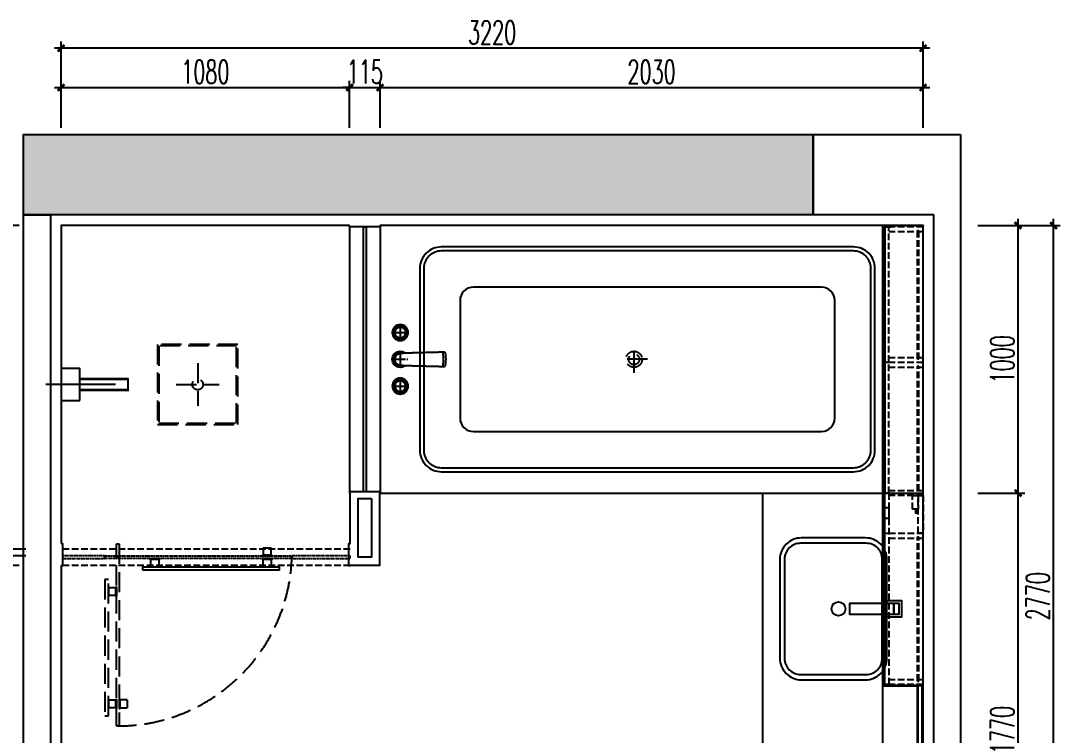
# Model space of a CAD drawing. Header units: inches. Extents: x 24920 to 61775, y 10942 to 38819.
# Drawn here: x 43937 to 47820, y 20581 to 23251 of the extents above; entities that cross this region are included whole.
import ezdxf

# ---------------------------------------------------------------- set-up
doc = ezdxf.new("R2010")
doc.units = ezdxf.units.IN
doc.header["$MEASUREMENT"] = 0
doc.header["$PDMODE"] = 1
for name, pattern in [('__DASH', [0.35, 0.25, -0.1]), ('CENTER2', [28.575, 19.05, -3.175, 3.175, -3.175]), ('DASH', [0.35, 0.25, -0.1]), ('DOT2', [0.125, 0, -0.125]), ('HIDDEN', [9.525, 6.35, -3.175]), ('JIS_02_4.0', [5.5, 4, -1.5])]:
    doc.linetypes.add(name, pattern=pattern)
doc.layers.add('1-SANITAER', color=8, linetype='Continuous', lineweight=9)
doc.layers.add('五金线', color=251, linetype='JIS_02_4.0', lineweight=13)
for name, color, linetype in [('A-新隔墙', 4, 'Continuous'), ('BS-SHORT CABINET', 40, 'Continuous'), ('COL-FILL', 250, 'Continuous'), ('Default', 7, 'Continuous'), ('DOOR', 60, 'Continuous'), ('DS-FINISH', 20, 'Continuous'), ('DS-GLASS', 12, 'Continuous'), ('FF-FIXT', 2, 'Continuous'), ('FF-PLAN-BATH-洁具', 144, 'DOT2'), ('L楼梯', 30, 'Continuous'), ('WALL', 2, 'Continuous')]:
    doc.layers.add(name, color=color, linetype=linetype)
doc.styles.add('DIM', font='simplex.shx', dxfattribs={"width": 0.6, "bigfont": 'extfont.shx'})
doc.dimstyles.new('1比25', dxfattribs={"dimscale": 25, "dimtxt": 3.5, "dimasz": 1, "dimexe": 1, "dimexo": 1, "dimgap": 0.6, "dimtad": 1, "dimdec": 0, "dimrnd": 5, "dimzin": 0, "dimdsep": 46, "dimtxsty": 'DIM', "dimblk": 'ARCHTICK', "dimcen": 0.09, "dimdle": 1, "dimclrd": 1, "dimclre": 1, "dimclrt": 1, "dimadec": 0, "dimazin": 0, "dimtfac": 1, "dimtdec": 0, "dimtix": 1, "dimtmove": 2, "dimatfit": 3, "dimldrblk": '引线箭头（自定义）', "dimfxl": 0, "dimtolj": 1, "dimtzin": 0, "dimarcsym": 0})

# ---------------------------------------------------------------- blocks, each defined once
blk = doc.blocks.new('A$C20035AAA')
at = {"layer": 'DOOR', "color": 8, "linetype": 'ByBlock', "ltscale": 0.05}
for p, q in [((0, 0), (-30, 0)), ((0, -70), (-30, -70))]:
    blk.add_line(p, q, dxfattribs=at)
at = {"layer": 'DOOR', "color": 8, "elevation": 0}
for points in [[(0, 0), (0, -27), (2.5, -27), (2.5, -30), (-32.5, -30), (-32.5, -27), (-30, -27), (-30, 0)], [(0, -70), (0, -43), (2.5, -43), (2.5, -40), (-32.5, -40), (-32.5, -43), (-30, -43), (-30, -70)]]:
    blk.add_lwpolyline(points, dxfattribs=at)
for points in [[(-32.5, -30), (-32.5, -27), (2.5, -27), (2.5, -30)], [(-32.5, -40), (-32.5, -43), (2.5, -43), (2.5, -40)]]:
    blk.add_lwpolyline(points, close=True, dxfattribs=at)
blk = doc.blocks.new('TRHTYHY')
at = {"layer": 'DOOR', "color": 8, "linetype": 'ByBlock', "ltscale": 0.05}
blk.add_line((485474.2, -241749.5), (485444.2, -241749.5), dxfattribs=at)
at = {"layer": 'DOOR', "color": 8}
blk.add_lwpolyline([(485504.2, -241736), (485504.2, -241749.5), (484994.2, -241749.5), (484994.2, -241736)], close=True, dxfattribs=at)
at = {"layer": 'DOOR', "color": 8, "elevation": 0}
blk.add_lwpolyline([(485474.2, -241749.5), (485474.2, -241776.5), (485476.7, -241776.5), (485476.7, -241779.5), (485441.7, -241779.5), (485441.7, -241776.5), (485444.2, -241776.5), (485444.2, -241749.5)], dxfattribs=at)
blk.add_lwpolyline([(485441.7, -241779.5), (485441.7, -241776.5), (485476.7, -241776.5), (485476.7, -241779.5)], close=True, dxfattribs=at)
at = {"layer": 'DS-GLASS', "color": 8, "linetype": 'DASH', "ltscale": 300}
for p, q in [((485591.7, -241834.5), (485591.7, -241154.5)), ((485601.7, -241154.5), (485601.7, -241834.5)), ((485561.7, -241252), (485561.7, -241222)), ((485631.7, -241252), (485631.7, -241222)), ((485631.7, -241672), (485631.7, -241642))]:
    blk.add_line(p, q, dxfattribs=at)
at = {"layer": 'DS-GLASS', "color": 8, "linetype": 'DASH', "ltscale": 3}
for p, q in [((485591.7, -241154.5), (485601.7, -241154.5)), ((485601.7, -241834.5), (485591.7, -241834.5))]:
    blk.add_line(p, q, dxfattribs=at)
at = {"layer": 'DS-GLASS', "linetype": 'DASH', "ltscale": 3}
for p, q in [((484946.7, -241779.5), (485646.7, -241779.5)), ((485646.7, -241789.5), (484946.7, -241789.5)), ((485646.7, -241789.5), (485646.7, -241779.5))]:
    blk.add_line(p, q, dxfattribs=at)
at = {"layer": 'DS-GLASS', "linetype": 'DASH'}
blk.add_line((484946.7, -241789.5), (484946.7, -241779.5), dxfattribs=at)
at = {"layer": 'DS-GLASS', "color": 8, "linetype": 'DASH', "ltscale": 300, "elevation": 0}
for points in [[(485631.7, -241702), (485645.2, -241702), (485645.2, -241192), (485631.7, -241192)], [(485601.7, -241639.5), (485604.7, -241639.5), (485604.7, -241674.5), (485601.7, -241674.5)]]:
    blk.add_lwpolyline(points, close=True, dxfattribs=at)
at = {"layer": 'DS-GLASS', "color": 8, "linetype": 'DASH', "ltscale": 300}
for points in [[(485561.7, -241252), (485588.7, -241252), (485588.7, -241254.5), (485591.7, -241254.5), (485591.7, -241219.5), (485588.7, -241219.5), (485588.7, -241222), (485561.7, -241222)], [(485631.7, -241252), (485604.7, -241252), (485604.7, -241254.5), (485601.7, -241254.5), (485601.7, -241219.5), (485604.7, -241219.5), (485604.7, -241222), (485631.7, -241222)]]:
    blk.add_lwpolyline(points, dxfattribs=at)
for points in [[(485591.7, -241219.5), (485588.7, -241219.5), (485588.7, -241254.5), (485591.7, -241254.5)], [(485601.7, -241219.5), (485604.7, -241219.5), (485604.7, -241254.5), (485601.7, -241254.5)]]:
    blk.add_lwpolyline(points, close=True, dxfattribs=at)
at = {"layer": 'DS-GLASS', "color": 8, "linetype": 'DASH', "ltscale": 300, "elevation": 0}
blk.add_lwpolyline([(485631.7, -241672), (485604.7, -241672), (485604.7, -241674.5), (485601.7, -241674.5), (485601.7, -241639.5), (485604.7, -241639.5), (485604.7, -241642), (485631.7, -241642)], dxfattribs=at)
at = {"layer": 'DS-GLASS', "color": 8, "linetype": 'DASH', "ltscale": 3, "elevation": 0}
blk.add_lwpolyline([(485591.7, -241784.5), (485601.7, -241784.5)], dxfattribs=at)
at = {"layer": 'DS-GLASS', "color": 8, "linetype": 'DASH', "ltscale": 300}
blk.add_arc((485596.7, -241804.6), 650.2, 89.5594, 178.6643, dxfattribs=at)
at = {"layer": 'DS-GLASS'}
blk.add_blockref('A$C20035AAA', (485054.2, -241749.5), dxfattribs=at)
blk = doc.blocks.new('SEANNOT_GROUP4')
at = {"layer": 'FF-FIXT', "color": 8, "linetype": 'HIDDEN', "ltscale": 30}
for p, q in [((159, 281.5), (155.7, 281.5)), ((204, 281.5), (164, 281.5)), ((184, 306.5), (184, 309.7)), ((184, 301.5), (184, 261.5)), ((209, 281.5), (212.2, 281.5)), ((184, 256.5), (184, 253.2))]:
    blk.add_line(p, q, dxfattribs=at)
blk = doc.blocks.new('SEANNOT_GROUP5')
at = {"layer": 'Default', "color": 7, "linetype": 'CENTER2'}
blk.add_line((84, 306.5), (84, 309.7), dxfattribs=at)
at = {"layer": 'FF-FIXT', "color": 8, "linetype": 'HIDDEN', "ltscale": 200}
for p, q in [((59, 281.5), (55.7, 281.5)), ((109, 281.5), (112.2, 281.5)), ((84, 256.5), (84, 253.2))]:
    blk.add_line(p, q, dxfattribs=at)
at = {"layer": 'FF-FIXT', "color": 8, "linetype": 'HIDDEN', "ltscale": 30}
for p, q in [((104, 281.5), (64, 281.5)), ((84, 301.5), (84, 261.5))]:
    blk.add_line(p, q, dxfattribs=at)
blk = doc.blocks.new('SEANNOT_GROUP6')
at = {"layer": 'FF-FIXT', "color": 8, "linetype": 'HIDDEN', "ltscale": 30}
for p, q in [((259, 281.5), (255.7, 281.5)), ((304, 281.5), (264, 281.5)), ((284, 306.5), (284, 309.7)), ((284, 301.5), (284, 261.5)), ((309, 281.5), (312.2, 281.5)), ((284, 256.5), (284, 253.2))]:
    blk.add_line(p, q, dxfattribs=at)
blk = doc.blocks.new('faucet_Ondus_Grohe')
at = {"layer": 'FF-FIXT', "color": 8, "linetype": 'Continuous'}
blk.add_line((-3.3, 20.1), (-3.3, 20.1), dxfattribs=at)
for centre, radius in [((-100, 0), 24.7), ((-100, 0), 20.6), ((100, 0), 24.7), ((100, 0), 20.6)]:
    blk.add_circle(centre, radius, dxfattribs=at)
for centre, radius, start, end in [((-100, 0), 20.8, 136.2688, 180), ((-100, 0), 20.8, 180, 223.7312), ((-100, 0), 20.7, 0, 178.5783), ((-100, 0), 20.7, 184.7318, 0), ((-100, 0), 20.9, 90.0005, 136.2683), ((-100, 0), 20.9, 43.7316, 89.9996), ((0, 0), 24.7, 0, 204.9396), ((0, 0), 20.9, 20.8954, 159.6021), ((0, 0), 20.8, 77.8121, 102.1795), ((0, 0), 24.7, 334.8305, 0), ((100, 0), 20.7, 4.7318, 358.5783), ((100, 0), 20.8, 89.9994, 136.2694), ((100, 0), 20.9, 43.7313, 89.9999), ((100, 0), 20.8, 0, 43.7312), ((-100, 0), 20.9, 223.7313, 269.9999), ((-100, 0), 20.8, 269.9994, 316.2694), ((100, 0), 20.9, 223.7316, 269.9996), ((100, 0), 20.9, 270.0005, 316.2683), ((100, 0), 20.8, 316.2688, 0)]:
    blk.add_arc(centre, radius, start, end, dxfattribs=at)
for points, knots in [([(-100, 30), (-96.1, 30), (-92.1, 29.2), (-84.9, 26.2), (-81.6, 24), (-76, 18.4), (-73.8, 15.1), (-70.8, 7.9), (-70, 3.9), (-70, -3.9), (-70.8, -7.9), (-73.8, -15.1), (-76, -18.4), (-81.6, -24), (-84.9, -26.2), (-92.1, -29.2), (-96.1, -30), (-103.9, -30), (-107.9, -29.2), (-115.1, -26.2), (-118.4, -24), (-124, -18.4), (-126.2, -15.1), (-129.2, -7.9), (-130, -3.9), (-130, 3.9), (-129.2, 7.9), (-126.2, 15.1), (-124, 18.4), (-118.4, 24), (-115.1, 26.2), (-107.9, 29.2), (-103.9, 30), (-100, 30)], [0, 0, 0, 0, 0.0625, 0.0625, 0.125, 0.125, 0.1875, 0.1875, 0.25, 0.25, 0.3125, 0.3125, 0.375, 0.375, 0.4375, 0.4375, 0.5, 0.5, 0.5625, 0.5625, 0.625, 0.625, 0.6875, 0.6875, 0.75, 0.75, 0.8125, 0.8125, 0.875, 0.875, 0.9375, 0.9375, 1, 1, 1, 1]), ([(-75.4, 0), (-75.4, -3.2), (-76, -6.5), (-78.5, -12.4), (-80.3, -15.1), (-84.9, -19.7), (-87.6, -21.5), (-93.5, -24), (-96.8, -24.7), (-103.2, -24.7), (-106.5, -24), (-112.4, -21.5), (-115.1, -19.7), (-119.7, -15.1), (-121.5, -12.4), (-124, -6.5), (-124.7, -3.2), (-124.7, 3.2), (-124, 6.5), (-121.5, 12.4), (-119.7, 15.1), (-115.1, 19.7), (-112.4, 21.5), (-106.5, 24), (-103.2, 24.6), (-96.8, 24.6), (-93.5, 24), (-87.6, 21.5), (-84.9, 19.7), (-80.3, 15.1), (-78.5, 12.4), (-76, 6.5), (-75.4, 3.2), (-75.4, 0)], [0, 0, 0, 0, 0.0625, 0.0625, 0.125, 0.125, 0.1875, 0.1875, 0.25, 0.25, 0.3125, 0.3125, 0.375, 0.375, 0.4375, 0.4375, 0.5, 0.5, 0.5625, 0.5625, 0.625, 0.625, 0.6875, 0.6875, 0.75, 0.75, 0.8125, 0.8125, 0.875, 0.875, 0.9375, 0.9375, 1, 1, 1, 1]), ([(-79.2, 0), (-79.2, 1.3), (-79.3, 2.7), (-79.8, 5.3), (-80.2, 6.5), (-81.1, 9), (-81.8, 10.2), (-83.2, 12.4), (-84, 13.5), (-84.9, 14.4)], [0, 0, 0, 0, 0.25, 0.25, 0.5, 0.5, 0.75, 0.75, 1, 1, 1, 1]), ([(-83, 11.7), (-82.9, 11.6), (-82.8, 11.4), (-82.7, 11.3), (-82.7, 11.2), (-82.7, 11.2), (-82.7, 11.2), (-82.7, 11.2), (-82.7, 11.2), (-82.7, 11.2), (-82.7, 11.2), (-82.7, 11.2), (-82.7, 11.2), (-82.7, 11.3), (-82.9, 11.5), (-83, 11.7), (-83.1, 11.9)], [0, 0, 0, 0, 0.356237, 0.40848, 0.436199, 0.438723, 0.439272, 0.439333, 0.439341, 0.439497, 0.440725, 0.444177, 0.457595, 0.480208, 0.674922, 1, 1, 1, 1]), ([(-22.9, -19.4), (-24.9, -17), (-26.5, -14.4), (-29.2, -7.9), (-30, -3.9), (-30, 3.9), (-29.2, 7.9), (-26.2, 15.1), (-24, 18.4), (-18.4, 24), (-15.1, 26.2), (-7.9, 29.2), (-3.9, 30), (3.9, 30), (7.9, 29.2), (15.1, 26.2), (18.4, 24), (24, 18.4), (26.2, 15.1), (29.2, 7.9), (30, 3.9), (30, 0)], [0.388067, 0.388067, 0.388067, 0.388067, 0.4375, 0.4375, 0.5, 0.5, 0.5625, 0.5625, 0.625, 0.625, 0.6875, 0.6875, 0.75, 0.75, 0.8125, 0.8125, 0.875, 0.875, 0.9375, 0.9375, 1, 1, 1, 1]), ([(-16.8, 12.2), (-17.1, 11.8), (-17.5, 11.2), (-18, 10.3), (-18.5, 9.5), (-18.9, 8.6), (-19.2, 8), (-19.5, 7.5), (-19.6, 7), (-19.8, 6.7), (-19.9, 6.3), (-20.1, 5.7), (-20.3, 5), (-20.6, 4.2), (-20.8, 3.4), (-21, 2.4), (-21.2, 1.3), (-21.4, 0.1), (-21.6, -1.2), (-21.7, -2.5), (-21.9, -3.7), (-22, -4.9), (-22.1, -5.9), (-22.1, -6.8), (-22.2, -7.7), (-22.3, -8.6), (-22.3, -9.7), (-22.4, -11), (-22.5, -12.5), (-22.6, -14.2), (-22.7, -16.5), (-22.8, -19.4), (-23, -22.8), (-23.1, -26.3), (-23.2, -30), (-23.3, -33.8), (-23.4, -37.7), (-23.5, -41.8), (-23.7, -46.1), (-23.8, -50.6), (-23.9, -55.5), (-24, -60.6), (-24.2, -66), (-24.3, -71.6), (-24.5, -77.6), (-24.6, -83.8), (-24.8, -89.7), (-24.9, -95.1), (-25, -99.8), (-25.2, -104.5), (-25.3, -109), (-25.4, -113.3), (-25.5, -117.5), (-25.6, -121.6), (-25.7, -125.4), (-25.8, -129.1), (-25.9, -132.9), (-26, -137.1), (-26.1, -141.8), (-26.2, -146.6), (-26.3, -151.4), (-26.4, -156.2), (-26.5, -160.5), (-26.6, -163), (-26.6, -164)], [0, 0, 0, 0, 0.010608, 0.022668, 0.033815, 0.043661, 0.052406, 0.058139, 0.062948, 0.067906, 0.073128, 0.078629, 0.091975, 0.106865, 0.122723, 0.139201, 0.159422, 0.180053, 0.200226, 0.219252, 0.236893, 0.25295, 0.26516, 0.275872, 0.285304, 0.295681, 0.307529, 0.320604, 0.335106, 0.35103, 0.36837, 0.393869, 0.418357, 0.441823, 0.464274, 0.485728, 0.50741, 0.52802, 0.548648, 0.57002, 0.59218, 0.615182, 0.637696, 0.661073, 0.685381, 0.710514, 0.734981, 0.753715, 0.771782, 0.789163, 0.805831, 0.821757, 0.83691, 0.851257, 0.865873, 0.877775, 0.89112, 0.905977, 0.922427, 0.940566, 0.956077, 0.972764, 0.990698, 1, 1, 1, 1]), ([(-22.4, -10.3), (-22.5, -10), (-22.7, -9.7), (-24, -6.5), (-24.7, -3.2), (-24.7, 3.2), (-24, 6.5), (-21.5, 12.4), (-19.7, 15.1), (-15.1, 19.7), (-12.4, 21.5), (-6.5, 24), (-3.2, 24.6), (3.2, 24.6), (6.5, 24), (12.4, 21.5), (15.1, 19.7), (19.7, 15.1), (21.5, 12.4), (24, 6.5), (24.6, 3.2), (24.6, 0)], [0.4316988, 0.4316988, 0.4316988, 0.4316988, 0.4375, 0.4375, 0.5, 0.5, 0.5625, 0.5625, 0.625, 0.625, 0.6875, 0.6875, 0.75, 0.75, 0.8125, 0.8125, 0.875, 0.875, 0.9375, 0.9375, 1, 1, 1, 1]), ([(-4.4, 20.3), (-5.6, 20), (-6.8, 19.7), (-9.2, 18.7), (-10.3, 18.1), (-13.5, 16), (-15.4, 14.2), (-16.9, 12.1), (-16.9, 12.1), (-16.9, 12)], [0, 0, 0, 0, 0.03125, 0.03125, 0.0625, 0.0625, 0.125, 0.125, 0.1264934, 0.1264934, 0.1264934, 0.1264934]), ([(-3.2, 20.2), (-3.2, 20.1), (-3, 20.1), (-2, 20.1), (-1.2, 20.2), (0.5, 20.2), (1.4, 20.2), (2.7, 20.1), (3.2, 20.1), (3.3, 20.2), (3, 20.3), (2, 20.5), (1.2, 20.6), (-0.5, 20.6), (-1.4, 20.5), (-2.7, 20.4), (-3.1, 20.3), (-3.2, 20.2)], [0.0158451, 0.0158451, 0.0158451, 0.0158451, 0.125, 0.125, 0.25, 0.25, 0.375, 0.375, 0.5, 0.5, 0.625, 0.625, 0.75, 0.75, 0.875, 0.875, 1, 1, 1, 1]), ([(16.8, 12.2), (16.8, 12.2), (16.8, 12.2), (16.1, 13.2), (15.3, 14.2), (13.4, 15.9), (12.4, 16.7), (9.2, 18.8), (6.9, 19.8), (4.4, 20.3)], [0.8749445, 0.8749445, 0.8749445, 0.8749445, 0.875, 0.875, 0.90625, 0.90625, 0.9375, 0.9375, 1, 1, 1, 1]), ([(26.6, -164), (26.6, -163.2), (26.5, -160.9), (26.4, -156.9), (26.3, -152.4), (26.3, -148.3), (26.2, -144.6), (26.1, -140.9), (26, -137.1), (25.9, -133.1), (25.8, -129), (25.7, -123), (25.4, -115.1), (25.2, -105.2), (24.9, -95.7), (24.7, -86.9), (24.5, -78.5), (24.3, -70.4), (24.1, -62.9), (23.9, -56.1), (23.8, -50.2), (23.6, -44.5), (23.5, -39.1), (23.3, -34.2), (23.2, -29.7), (23.1, -25.6), (22.9, -21.9), (22.8, -18.6), (22.7, -15.9), (22.6, -13.9), (22.5, -12.6), (22.5, -11.7), (22.4, -10.9), (22.4, -10.2), (22.3, -9.4), (22.3, -8.5), (22.2, -7.5), (22.1, -6.3), (22, -5.2), (21.9, -4), (21.8, -3), (21.7, -2), (21.6, -1.2), (21.5, -0.5), (21.4, 0.2), (21.3, 0.8), (21.2, 1.4), (21.1, 1.9), (21, 2.5), (20.8, 3.2), (20.6, 4), (20.4, 4.9), (20.1, 5.8), (19.7, 6.8), (19.4, 7.8), (19, 8.5), (18.8, 8.9), (18.5, 9.4), (18.2, 10), (17.8, 10.7), (17.3, 11.4), (17, 11.9), (16.8, 12.2)], [0, 0, 0, 0, 0.00792, 0.02488, 0.040412, 0.054595, 0.067494, 0.07917, 0.093487, 0.107578, 0.121892, 0.13642, 0.171822, 0.208296, 0.24553, 0.277736, 0.310414, 0.343609, 0.377378, 0.404607, 0.4317, 0.458714, 0.485711, 0.51275, 0.538073, 0.563518, 0.588964, 0.613013, 0.635299, 0.655803, 0.664256, 0.67236, 0.680112, 0.687513, 0.695218, 0.704101, 0.716068, 0.729621, 0.744645, 0.759303, 0.774794, 0.788724, 0.801123, 0.812172, 0.822668, 0.832547, 0.841997, 0.851018, 0.860467, 0.872891, 0.886808, 0.901825, 0.917352, 0.934391, 0.950602, 0.954626, 0.960363, 0.967509, 0.975601, 0.98417, 0.992863, 1, 1, 1, 1]), ([(30, 0), (30, -3.9), (29.2, -7.9), (26.5, -14.4), (24.9, -17), (22.9, -19.4)], [0, 0, 0, 0, 0.0625, 0.0625, 0.1119382, 0.1119382, 0.1119382, 0.1119382]), ([(130, 0), (130, -3.9), (129.2, -7.9), (126.2, -15.1), (124, -18.4), (118.4, -24), (115.1, -26.2), (107.9, -29.2), (103.9, -30), (96.1, -30), (92.1, -29.2), (84.9, -26.2), (81.6, -24), (76, -18.4), (73.8, -15.1), (70.8, -7.9), (70, -3.9), (70, 3.9), (70.8, 7.9), (73.8, 15.1), (76, 18.4), (81.6, 24), (84.9, 26.2), (92.1, 29.2), (96.1, 30), (103.9, 30), (107.9, 29.2), (115.1, 26.2), (118.4, 24), (124, 18.4), (126.2, 15.1), (129.2, 7.9), (130, 3.9), (130, 0)], [0, 0, 0, 0, 0.0625, 0.0625, 0.125, 0.125, 0.1875, 0.1875, 0.25, 0.25, 0.3125, 0.3125, 0.375, 0.375, 0.4375, 0.4375, 0.5, 0.5, 0.5625, 0.5625, 0.625, 0.625, 0.6875, 0.6875, 0.75, 0.75, 0.8125, 0.8125, 0.875, 0.875, 0.9375, 0.9375, 1, 1, 1, 1]), ([(75.3, 0), (75.3, 3.2), (76, 6.5), (78.5, 12.4), (80.3, 15.1), (84.9, 19.7), (87.6, 21.5), (93.5, 24), (96.8, 24.6), (103.2, 24.6), (106.5, 24), (112.4, 21.5), (115.1, 19.7), (119.7, 15.1), (121.5, 12.4), (124, 6.5), (124.7, 3.2), (124.7, -3.2), (124, -6.5), (121.5, -12.4), (119.7, -15.1), (115.1, -19.7), (112.4, -21.5), (106.5, -24), (103.2, -24.7), (96.8, -24.7), (93.5, -24), (87.6, -21.5), (84.9, -19.7), (80.3, -15.1), (78.5, -12.4), (76, -6.5), (75.3, -3.2), (75.3, 0)], [0, 0, 0, 0, 0.0625, 0.0625, 0.125, 0.125, 0.1875, 0.1875, 0.25, 0.25, 0.3125, 0.3125, 0.375, 0.375, 0.4375, 0.4375, 0.5, 0.5, 0.5625, 0.5625, 0.625, 0.625, 0.6875, 0.6875, 0.75, 0.75, 0.8125, 0.8125, 0.875, 0.875, 0.9375, 0.9375, 1, 1, 1, 1]), ([(84.9, 14.4), (84, 13.5), (83.2, 12.4), (81.8, 10.2), (81.1, 9), (80.2, 6.5), (79.8, 5.3), (79.3, 2.7), (79.1, 1.3), (79.1, 0)], [0, 0, 0, 0, 0.25, 0.25, 0.5, 0.5, 0.75, 0.75, 1, 1, 1, 1]), ([(79.1, 0), (79.1, -1.3), (79.3, -2.7), (79.8, -5.3), (80.2, -6.5), (81.1, -9), (81.8, -10.2), (83.2, -12.4), (84, -13.5), (84.9, -14.4)], [0, 0, 0, 0, 0.25, 0.25, 0.5, 0.5, 0.75, 0.75, 1, 1, 1, 1]), ([(-84.9, -14.4), (-84, -13.5), (-83.2, -12.4), (-81.8, -10.2), (-81.1, -9), (-80.2, -6.5), (-79.8, -5.3), (-79.3, -2.7), (-79.2, -1.3), (-79.2, 0)], [0, 0, 0, 0, 0.25, 0.25, 0.5, 0.5, 0.75, 0.75, 1, 1, 1, 1]), ([(24.6, 0), (24.6, -3.2), (24, -6.5), (22.7, -9.7), (22.5, -10), (22.4, -10.3)], [0, 0, 0, 0, 0.0625, 0.0625, 0.06828999, 0.06828999, 0.06828999, 0.06828999]), ([(83, -11.7), (82.9, -11.6), (82.8, -11.4), (82.7, -11.3), (82.7, -11.2), (82.7, -11.2), (82.7, -11.2), (82.7, -11.2), (82.7, -11.2), (82.7, -11.2), (82.7, -11.2), (82.7, -11.2), (82.7, -11.2), (82.7, -11.3), (82.9, -11.5), (83, -11.7), (83.1, -11.9)], [0, 0, 0, 0, 0.356237, 0.40848, 0.436199, 0.438723, 0.439272, 0.439333, 0.439341, 0.439497, 0.440725, 0.444177, 0.457595, 0.480208, 0.674922, 1, 1, 1, 1]), ([(-26.6, -164), (-26.6, -164.3), (-26.6, -164.7), (-26.4, -165.4), (-26.2, -166), (-25.9, -166.4), (-25.6, -166.8), (-25.3, -167.2), (-24.8, -167.6), (-23.9, -168.2), (-22.9, -168.8), (-21.9, -169.2), (-20.5, -169.6), (-18.4, -169.9), (-15.9, -170.2), (-13.4, -170.4), (-11.1, -170.6), (-6.6, -170.9), (-1.7, -171.1), (3.8, -171), (7.4, -170.9), (11.2, -170.6), (14.3, -170.4), (17, -170.1), (18.7, -169.9), (20.1, -169.7), (21.1, -169.5), (22.1, -169.2), (23.1, -168.7), (24.1, -168.1), (24.9, -167.6), (25.3, -167.1), (25.6, -166.8), (25.9, -166.4), (26.2, -165.9), (26.4, -165.4), (26.6, -164.7), (26.6, -164.3), (26.6, -164)], [0, 0, 0, 0, 0.017022, 0.03202, 0.045129, 0.056095, 0.067132, 0.075252, 0.083056, 0.105318, 0.129495, 0.144136, 0.160285, 0.202582, 0.243979, 0.283428, 0.32098, 0.357471, 0.501035, 0.560363, 0.619706, 0.679075, 0.740777, 0.773535, 0.807771, 0.825343, 0.842344, 0.858538, 0.873121, 0.897266, 0.919116, 0.926534, 0.934076, 0.944524, 0.955193, 0.96806, 0.982935, 1, 1, 1, 1]), ([(-26.5, -163.3), (-26.5, -163.2), (-26.3, -162.7), (-25.9, -162), (-25, -161.4), (-24, -161), (-22.4, -160.6), (-20.8, -160.6), (-19.4, -160.6), (-18.2, -160.7), (-14.8, -161), (-6.8, -161.5), (0.6, -161.6), (5.6, -161.4)], [0.7167974, 0.7167974, 0.7167974, 0.7167974, 0.7212747, 0.7386507, 0.7472301, 0.7559998, 0.7726521, 0.7897977, 0.7967939, 0.8053209, 0.8203492, 0.8802433, 1, 1, 1, 1]), ([(5.6, -161.4), (8, -161.4), (11.7, -161.2), (16, -160.9), (18.1, -160.7), (19.3, -160.6), (20.7, -160.6), (22.4, -160.6), (23.9, -161), (24.9, -161.4), (25.6, -161.8), (26, -162.2), (26.2, -162.5), (26.3, -162.7)], [0, 0, 0, 0, 0.0594918, 0.0892531, 0.1041753, 0.1121174, 0.1195654, 0.1366843, 0.1530805, 0.1617492, 0.1702496, 0.1785187, 0.1844317, 0.1844317, 0.1844317, 0.1844317])]:
    blk.add_open_spline(points, degree=3, knots=knots, dxfattribs=at)
for name in ['SEANNOT_GROUP5', 'SEANNOT_GROUP4', 'SEANNOT_GROUP6']:
    blk.add_blockref(name, (-184, -281.5), dxfattribs=at)
blk = doc.blocks.new('A$C096A077C')
at = {"layer": 'FF-FIXT', "color": 8}
blk.add_line((-203.4, 0), (56.6, 0), dxfattribs=at)
at = {"layer": 'FF-FIXT', "color": 31}
for points in [[(-70, -60), (-70, 60), (0, 60), (0, -60)], [(-70, -23), (-70, 23), (-250, 22.9), (-250, -23.1)]]:
    blk.add_lwpolyline(points, close=True, dxfattribs=at)
at = {"layer": 'FF-FIXT', "color": 8}
blk.add_lwpolyline([(-250, 19.9), (-250, -20.1), (-70, -20), (-70, 20)], close=True, dxfattribs=at)
blk = doc.blocks.new('A$C61837423')
at = {"layer": '五金线'}
for p, q in [((-0.5, 1, 0), (-0.5, 8, 0)), ((-0.5, 8, 0), (15.5, 8, 0)), ((-0.5, 1, 0), (-0.5, 8, 0)), ((-0.5, 8, 0), (15.5, 8, 0)), ((-0.5, 8, 0), (15.5, 8, 0)), ((0.5, 1, 0), (0.5, 8, 0)), ((0.5, 7, 0), (14.5, 7, 0)), ((5.8, 2.4, 0), (5.1, 1.6, 0)), ((7.5, 2.7, 0), (7.5, 1.3, 0)), ((9.2, 2.4, 0), (9.9, 1.6, 0)), ((14.5, 8, 0), (14.5, 1, 0)), ((15.5, 8, 0), (15.5, 1, 0)), ((15.5, 8, 0), (15.5, 1, 0)), ((15.5, 8, 0), (15.5, 1, 0))]:
    blk.add_line(p, q, dxfattribs=at)
at = {"layer": '五金线', "elevation": 0}
for points in [[(16.5, 0), (-1.5, 0), (-1.5, 1), (16.5, 1)], [(14.5, 7), (0.5, 7), (0.5, 5.2), (14.5, 5.2)], [(11.1, 5.2), (3.9, 5.2), (3.9, 2.7), (11.1, 2.7)]]:
    blk.add_lwpolyline(points, close=True, dxfattribs=at)
blk = doc.blocks.new('A$C320D6F55')
at = {"layer": 'FF-PLAN-BATH-洁具', "color": 2, "linetype": 'ByBlock', "ltscale": 0.5}
blk.add_lwpolyline([(80, -265), (320, -265, 0.414214), (400, -185), (400, 185, 0.414214), (320, 265), (80, 265, 0.414214), (0, 185), (0, -185, 0.414214)], format="xyb", close=True, dxfattribs=at)
at = {"layer": 'FF-PLAN-BATH-洁具', "color": 8, "linetype": 'ByBlock', "ltscale": 0.5}
blk.add_lwpolyline([(77.5, -245), (322.5, -245, 0.414214), (382.5, -185), (382.5, 185, 0.414214), (322.5, 245), (77.5, 245, 0.414214), (17.5, 185), (17.5, -185, 0.414214)], format="xyb", close=True, dxfattribs=at)
for points in [[(425.1, -20), (425.1, 20), (260.1, 20), (260.1, -20)], [(425.1, 20), (425.1, -20), (445.1, -20), (445.1, 20)]]:
    blk.add_lwpolyline(points, close=True, dxfattribs=at)
blk.add_lwpolyline([(395.1, -20), (395.1, -30), (455.1, -30), (455.1, 30), (395.1, 30), (395.1, 20)], dxfattribs=at)
blk.add_circle((219.1, 0), 26, dxfattribs=at)
blk = doc.blocks.new('A$C26907F3B')
at = {"layer": 'BS-SHORT CABINET'}
h = blk.add_hatch(dxfattribs=at)
h.set_pattern_fill('AR-SAND', color=8, scale=0.03)
h.set_pattern_definition([(37.5, (-60670.8478, -15886.3199), (-0.04800094, 1.468239712), [0, -1.15824, 0, -1.2954, 0, -1.23825]), (7.5, (-60670.8478, -15886.32), (1.34856985, 2.1504753), [0, -0.62484, 0, -1.04394, 0, -0.40005]), (327.5, (-60671.785, -15886.32), (2.37297711, 0.004311554), [0, -0.381, 0, -1.3716, 0, -1.7907]), (317.5, (-60671.785, -15886.32), (2.29066936, 0.66878797), [0, -0.1905, 0, -0.89916, 0, -1.0287])])
h.paths.add_polyline_path([(90, 1555.2), (60, 1555.2), (60, 1550.2), (90, 1550.2)])
h = blk.add_hatch(dxfattribs=at)
h.set_pattern_fill('AR-SAND', color=8, scale=0.03)
h.set_pattern_definition([(37.5, (-59861.2367, -15886.3199), (-0.048000939, 1.468239712), [0, -1.15824, 0, -1.2954, 0, -1.23825]), (7.5, (-59861.2367, -15886.32), (1.34856985, 2.1504753), [0, -0.62484, 0, -1.04394, 0, -0.40005]), (327.5, (-59862.1739, -15886.32), (2.37297711, 0.004311554), [0, -0.381, 0, -1.3716, 0, -1.7907]), (317.5, (-59862.174, -15886.32), (2.29066936, 0.66878797), [0, -0.1905, 0, -0.89916, 0, -1.0287])])
h.paths.add_polyline_path([(1649.6, 1555.2), (1679.6, 1555.2), (1679.6, 1550.2), (1649.6, 1550.2)])
at = {"layer": 'BS-SHORT CABINET', "color": 8, "linetype": '__DASH', "ltscale": 100}
for p, q in [((-999.6, 1698.2), (-999.6, 1548.2)), ((-994.6, 1698.2), (-994.6, 1570.2)), ((-500.5, 1682.2, 0), (-981.6, 1682.2, 0)), ((-981.6, 1677.2, 0), (-981.6, 1682.2, 0)), ((-500.5, 1677.2, 0), (-981.6, 1677.2, 0)), ((-976.6, 1698.2), (-976.6, 1570.2)), ((-505.5, 1698.2, 0), (-505.5, 1570.2, 0)), ((-500.5, 1682.2, 0), (-500.5, 1677.2, 0)), ((-487.5, 1698.2, 0), (-487.5, 1570.2, 0)), ((-9, 1682.2, 0), (-474.5, 1682.2, 0)), ((-474.5, 1682.2, 0), (-474.5, 1677.2, 0)), ((-9, 1677.2, 0), (-474.5, 1677.2, 0)), ((-469.5, 1698.2, 0), (-469.5, 1570.2, 0)), ((-9, 1698.2, 0), (-9, 1570.2, 0)), ((-9, 1682.2, 0), (-9, 1677.2, 0)), ((9, 1698.2, 0), (9, 1570.2, 0)), ((150, 1570.2, 0), (150, 1698.2, 0)), ((702, 1682.2, 0), (163, 1682.2, 0)), ((163, 1677.2, 0), (163, 1682.2, 0)), ((702, 1677.2, 0), (163, 1677.2, 0)), ((168, 1570.2, 0), (168, 1698.2, 0)), ((697, 1698.2, 0), (697, 1570.2, 0)), ((702, 1677.2, 0), (702, 1682.2, 0)), ((715, 1698.2, 0), (715, 1588.2, 0)), ((719, 1678.2, 0), (719, 1693.2, 0)), ((719, 1676.2, 0), (719, 1676.2, 0)), ((719, 1672.2, 0), (719, 1672.2, 0)), ((1025, 1698.2, 0), (1025, 1588.2, 0)), ((1576.6, 1682.2, 0), (1034, 1682.2, 0)), ((1034, 1682.2, 0), (1034, 1677.2, 0)), ((1576.6, 1677.2, 0), (1034, 1677.2, 0)), ((1039, 1698.2, 0), (1039, 1570.2, 0)), ((1571.6, 1570.2, 0), (1571.6, 1698.2, 0)), ((1576.6, 1677.2, 0), (1576.6, 1682.2, 0)), ((1589.6, 1570.2, 0), (1589.6, 1698.2, 0)), ((1727, 1698.2, 0), (1727, 1570.2, 0)), ((1745, 1698.2, 0), (1745, 1570.2, 0)), ((1750, 1698.2, 0), (1750, 1548.2, 0)), ((-994.6, 1555.2), (-994.6, 1588.2)), ((0, 1570.2, 0), (-994.6, 1570.2)), ((-994.6, 1552.2, 0), (-994.6, 1555.2, 0)), ((-487.5, 1570.2, 0), (-487.5, 1548.2, 0)), ((0, 1570.2, 0), (60, 1570.2, 0)), ((0, 1570.2, 0), (0, 1548.2, 0)), ((95, 1570.2, 0), (715, 1570.2, 0)), ((150, 1548.2, 0), (150, 1570.2, 0)), ((1024, 1588.2, 0), (1025, 1588.2, 0)), ((1025, 1570.2, 0), (1644.6, 1570.2, 0)), ((1039, 1570.2, 0), (1025, 1570.2, 0)), ((1589.6, 1548.2, 0), (1589.6, 1570.2, 0)), ((1690, 1570.2, 0), (1745, 1570.2, 0)), ((1745, 1555.2, 0), (1745, 1588.2, 0)), ((-999.6, 1548.2), (-994.6, 1548.2)), ((-998.3, 1548.2), (-997.6, 1548.2)), ((-992.6, 1550.2, 0), (-994.6, 1552.2, 0)), ((1750, 1548.2, 0), (1745, 1548.2, 0)), ((1748.8, 1548.2, 0), (1748, 1548.2, 0))]:
    blk.add_line(p, q, dxfattribs=at)
at = {"layer": 'BS-SHORT CABINET', "color": 8}
for p, q in [((1750, 1698.2, 0), (-999.6, 1698.2)), ((719, 1693.2, 0), (1021, 1693.2, 0)), ((719, 1678.2, 0), (719, 1570.2, 0)), ((719, 1678.2, 0), (1021, 1678.2, 0)), ((1020, 1677.2, 0), (720, 1677.2, 0)), ((1021, 1693.2, 0), (1021, 1570.2, 0)), ((-994.6, 1555.2, 0), (0, 1555.2, 0)), ((55, 1570.2, 0), (55, 1555.2, 0)), ((55, 1570.2, 0), (95, 1570.2, 0)), ((60, 1555.2, 0), (60, 1550.2, 0)), ((90, 1555.2, 0), (60, 1555.2, 0)), ((90, 1555.2, 0), (90, 1550.2, 0)), ((95, 1570.2, 0), (95, 1555.2, 0)), ((715, 1550.2, 0), (715, 1588.2, 0)), ((715, 1555.2, 0), (715, 1588.2, 0)), ((715, 1555.2, 0), (715, 1588.2, 0)), ((716, 1588.2, 0), (715, 1588.2, 0)), ((1644.6, 1570.2, 0), (1644.6, 1555.2, 0)), ((1690, 1570.2, 0), (1644.6, 1570.2, 0)), ((1649.6, 1555.2, 0), (1649.6, 1550.2, 0)), ((1649.6, 1555.2, 0), (1679.6, 1555.2, 0)), ((1679.6, 1555.2, 0), (1679.6, 1550.2, 0)), ((1690, 1570.2, 0), (1690, 1555.2, 0)), ((1746.6, 1548.2, 0), (-994.6, 1548.2)), ((0, 1550.2, 0), (-992.6, 1550.2, 0)), ((0, 1550.2, 0), (60, 1550.2, 0)), ((60, 1550.2, 0), (90, 1550.2, 0)), ((713, 1550.2, 0), (715, 1552.2, 0)), ((1020, 1548.2, 0), (715, 1548.2, 0)), ((715, 1548.2, 0), (715, 1548.2, 0)), ((1020, 1548.2, 0), (1025, 1548.2, 0)), ((1679.6, 1550.2, 0), (1649.6, 1550.2, 0))]:
    blk.add_line(p, q, dxfattribs=at)
at = {"layer": 'BS-SHORT CABINET', "color": 2}
for p, q in [((0, 1098.2), (0, 1548.2, 0)), ((0, 1098.2, 0), (1770, 1098.2))]:
    blk.add_line(p, q, dxfattribs=at)
at = {"layer": 'BS-SHORT CABINET', "color": 8}
blk.add_lwpolyline([(-995.6, 1588.2), (-994.6, 1588.2), (-994.6, 1548.2), (-999.6, 1548.2), (-999.6, 1698.2), (-998.6, 1698.2), (-998.6, 1698.2), (-999.6, 1698.2), (-999.6, 1698.2), (-998.6, 1698.2), (-998.6, 1549.2), (-995.6, 1549.2), (-995.6, 1588.2)], dxfattribs=at)
at = {"layer": 'BS-SHORT CABINET', "color": 8, "linetype": '__DASH', "ltscale": 100, "elevation": 0}
for points in [[(9, 1698.2), (150, 1698.2), (150, 1680.2), (9, 1680.2)], [(60, 1680.2), (60, 1658.2), (9, 1658.2), (9, 1680.2)], [(1727, 1698.2), (1589.6, 1698.2), (1589.6, 1680.2), (1727, 1680.2)]]:
    blk.add_lwpolyline(points, close=True, dxfattribs=at)
at = {"layer": 'BS-SHORT CABINET', "color": 8, "elevation": 0}
for points in [[(715, 1588.2), (715, 1548.2), (720, 1548.2), (720, 1677.2)], [(716, 1588.2), (716, 1549.2), (719, 1549.2), (719, 1678.2), (1020, 1678.2)], [(1024, 1588.2), (1024, 1549.2), (1021, 1549.2), (1021, 1678.2), (720, 1678.2)], [(1025, 1588.2), (1025, 1548.2), (1020, 1548.2), (1020, 1677.2)], [(1746, 1588.2), (1745, 1588.2), (1745, 1548.2), (1750, 1548.2), (1750, 1698.2), (1749, 1698.2), (1749, 1698.2), (1750, 1698.2), (1750, 1698.2), (1749, 1698.2), (1749, 1549.2), (1746, 1549.2), (1746, 1588.2)], [(65, 1555.2), (0, 1555.2), (0, 1552.2)], [(715, 1555.2), (95, 1555.2)], [(1649.6, 1555.2), (1025, 1555.2)], [(1679.6, 1550.2), (1743, 1550.2), (1745, 1552.2), (1745, 1555.2), (1679.6, 1555.2)], [(90, 1550.2), (713, 1550.2)], [(1025, 1550.2), (1649.6, 1550.2)]]:
    blk.add_lwpolyline(points, dxfattribs=at)
at = {"layer": 'BS-SHORT CABINET', "color": 8, "linetype": '__DASH', "ltscale": 100}
blk.add_blockref('A$C61837423', (60.3, 1669.2, 0), dxfattribs=at)
at = {"layer": 'BS-SHORT CABINET', "color": 8, "linetype": '__DASH', "ltscale": 100, "xscale": -1}
blk.add_blockref('A$C61837423', (1670.3, 1669.2, 0), dxfattribs=at)
at = {"layer": 'FF-FIXT', "ltscale": 3, "rotation": 90}
for p in [(432.4, 1163.1, 0), (1310.6, 1143.1, 0)]:
    blk.add_blockref('A$C320D6F55', p, dxfattribs=at)
blk = doc.blocks.new('_ArchTick')
at = {"color": 0, "linetype": 'ByBlock', "const_width": 0.4}
blk.add_lwpolyline([(-0.5, -0.5), (0.5, 0.5)], dxfattribs=at)
blk = doc.blocks.new('*D1169')
at = {"color": 1, "lineweight": -2, "transparency": 16777216}
for p, q in [((43994, 20931.1), (43819, 20931.1)), ((43844, 19406.1), (43844, 20956.1)), ((43994, 19431.1), (43819, 19431.1))]:
    blk.add_line(p, q, dxfattribs=at)
at = {"layer": 'Defpoints', "color": 0, "transparency": 16777216}
for p in [(43844, 20931.1), (44172.4, 20931.1), (44151.1, 19431.1)]:
    blk.add_point(p, dxfattribs=at)
at = {"color": 1, "lineweight": -2, "transparency": 16777216, "xscale": 25, "yscale": 25, "zscale": 25}
for p, rotation in [((43844, 20931.1), 90), ((43844, 19431.1), 270)]:
    blk.add_blockref('_ArchTick', p, dxfattribs=dict(at, rotation=rotation))
at = {"color": 1, "transparency": 16777216, "insert": (43785.2, 20181.1), "char_height": 87.5, "attachment_point": 5, "rotation": 90, "style": 'DIM'}
blk.add_mtext('\\A1;1500', dxfattribs=at)
blk = doc.blocks.new('引线箭头（自定义）')
at = {"linetype": 'ByBlock', "lineweight": -2}
h = blk.add_hatch(color=8, dxfattribs=at)
h.dxf.hatch_style = 1
h.paths.add_polyline_path([(-1.2, -0.96), (-0.31, 0), (-1.2, 0.96), (-0.91, 1.21), (0, 0), (-0.91, -1.21)])
at = {"color": 0, "linetype": 'ByBlock', "lineweight": -2}
blk.add_line((-0.31, 0), (-4.75, 0), dxfattribs=at)
blk.add_lwpolyline([(-1.2, -0.96), (-0.31, 0), (-1.2, 0.96), (-0.91, 1.21), (0, 0), (-0.91, -1.21)], close=True, dxfattribs=at)
blk = doc.blocks.new('*D1170')
at = {"color": 1, "lineweight": -2, "transparency": 16777216}
for p, q in [((43868.9, 20991.1), (43868.9, 21016.1)), ((44018.9, 20991.1), (43843.9, 20991.1)), ((43868.9, 20966.1), (43868.9, 20991.1)), ((44018.9, 20966.1), (43843.9, 20966.1)), ((43868.9, 20966.1), (43868.9, 20941.1))]:
    blk.add_line(p, q, dxfattribs=at)
at = {"layer": 'Defpoints', "color": 0, "transparency": 16777216}
for p in [(43868.9, 20991.1), (44197.3, 20991.1), (44234.8, 20966.1)]:
    blk.add_point(p, dxfattribs=at)
at = {"color": 1, "lineweight": -2, "transparency": 16777216, "xscale": 25, "yscale": 25, "zscale": 25}
for p, rotation in [((43868.9, 20991.1), 270), ((43868.9, 20966.1), 90)]:
    blk.add_blockref('_ArchTick', p, dxfattribs=dict(at, rotation=rotation))
at = {"color": 1, "transparency": 16777216, "insert": (43810.1, 20978.6), "char_height": 87.5, "attachment_point": 5, "rotation": 90, "style": 'DIM'}
blk.add_mtext('\\A1;25', dxfattribs=at)
blk = doc.blocks.new('*D1171')
at = {"color": 1, "lineweight": -2, "transparency": 16777216}
for p, q in [((43844, 20966.1), (43844, 22225.6)), ((43994, 22200.6), (43819, 22200.6)), ((43994, 20991.1), (43819, 20991.1))]:
    blk.add_line(p, q, dxfattribs=at)
at = {"layer": 'Defpoints', "color": 0, "transparency": 16777216}
for p in [(43844, 22200.6), (44151.1, 22200.6), (44197.3, 20991.1)]:
    blk.add_point(p, dxfattribs=at)
at = {"color": 1, "lineweight": -2, "transparency": 16777216, "xscale": 25, "yscale": 25, "zscale": 25}
for p, rotation in [((43844, 22200.6), 90), ((43844, 20991.1), 270)]:
    blk.add_blockref('_ArchTick', p, dxfattribs=dict(at, rotation=rotation))
at = {"color": 1, "transparency": 16777216, "insert": (43785.2, 21595.8), "char_height": 87.5, "attachment_point": 5, "rotation": 90, "style": 'DIM'}
blk.add_mtext('\\A1;1210', dxfattribs=at)
blk = doc.blocks.new('*D1172')
at = {"color": 1, "lineweight": -2, "transparency": 16777216}
for p, q in [((44126.1, 22716.2), (45254.1, 22716.2)), ((44151.1, 22566.2), (44151.1, 22741.2)), ((45229.1, 22566.2), (45229.1, 22741.2))]:
    blk.add_line(p, q, dxfattribs=at)
at = {"layer": 'Defpoints', "color": 0, "transparency": 16777216}
for p in [(45229.1, 22716.2), (44151.1, 22200.6), (45229.1, 22121.2)]:
    blk.add_point(p, dxfattribs=at)
at = {"color": 1, "lineweight": -2, "transparency": 16777216, "xscale": 25, "yscale": 25, "zscale": 25, "rotation": 180}
blk.add_blockref('_ArchTick', (44151.1, 22716.2), dxfattribs=at)
at = {"color": 1, "lineweight": -2, "transparency": 16777216, "xscale": 25, "yscale": 25, "zscale": 25}
blk.add_blockref('_ArchTick', (45229.1, 22716.2), dxfattribs=at)
at = {"color": 1, "transparency": 16777216, "insert": (44690.1, 22775), "char_height": 87.5, "attachment_point": 5, "style": 'DIM'}
blk.add_mtext('\\A1;1080', dxfattribs=at)
blk = doc.blocks.new('*D1173')
at = {"color": 1, "lineweight": -2, "transparency": 16777216}
for p, q in [((45229.1, 22716.2), (45204.1, 22716.2)), ((45229.1, 22566.2), (45229.1, 22741.2)), ((45229.1, 22716.2), (45342.9, 22716.2)), ((45342.9, 22566.2), (45342.9, 22741.2)), ((45342.9, 22716.2), (45367.9, 22716.2))]:
    blk.add_line(p, q, dxfattribs=at)
at = {"layer": 'Defpoints', "color": 0, "transparency": 16777216}
for p in [(45342.9, 22716.2), (45229.1, 22121.2), (45342.9, 22083.3)]:
    blk.add_point(p, dxfattribs=at)
at = {"color": 1, "lineweight": -2, "transparency": 16777216, "xscale": 25, "yscale": 25, "zscale": 25}
blk.add_blockref('_ArchTick', (45229.1, 22716.2), dxfattribs=at)
at = {"color": 1, "lineweight": -2, "transparency": 16777216, "xscale": 25, "yscale": 25, "zscale": 25, "rotation": 180}
blk.add_blockref('_ArchTick', (45342.9, 22716.2), dxfattribs=at)
at = {"color": 1, "transparency": 16777216, "insert": (45286, 22775), "char_height": 87.5, "attachment_point": 5, "style": 'DIM'}
blk.add_mtext('\\A1;115', dxfattribs=at)
blk = doc.blocks.new('*D1174')
at = {"color": 1, "lineweight": -2, "transparency": 16777216}
for p, q in [((45317.9, 22716.2), (47396.5, 22716.2)), ((45342.9, 22566.2), (45342.9, 22741.2)), ((47371.5, 22566.2), (47371.5, 22741.2))]:
    blk.add_line(p, q, dxfattribs=at)
at = {"layer": 'Defpoints', "color": 0, "transparency": 16777216}
for p in [(47371.5, 22716.2), (45342.9, 22083.3), (47371.5, 21210, 0)]:
    blk.add_point(p, dxfattribs=at)
at = {"color": 1, "lineweight": -2, "transparency": 16777216, "xscale": 25, "yscale": 25, "zscale": 25, "rotation": 180}
blk.add_blockref('_ArchTick', (45342.9, 22716.2), dxfattribs=at)
at = {"color": 1, "lineweight": -2, "transparency": 16777216, "xscale": 25, "yscale": 25, "zscale": 25}
blk.add_blockref('_ArchTick', (47371.5, 22716.2), dxfattribs=at)
at = {"color": 1, "transparency": 16777216, "insert": (46357.2, 22775), "char_height": 87.5, "attachment_point": 5, "style": 'DIM'}
blk.add_mtext('\\A1;2030', dxfattribs=at)
blk = doc.blocks.new('*D1481')
at = {"color": 1, "lineweight": -2, "transparency": 16777216}
for p, q in [((44151.1, 22713.1), (44151.1, 22888.1)), ((47371.5, 22713.1), (47371.5, 22888.1)), ((47396.5, 22863.1), (44126.1, 22863.1))]:
    blk.add_line(p, q, dxfattribs=at)
at = {"layer": 'Defpoints', "color": 0, "transparency": 16777216}
for p in [(44151.1, 22863.1), (44151.1, 22653.7), (47371.5, 22653.7)]:
    blk.add_point(p, dxfattribs=at)
at = {"color": 1, "lineweight": -2, "transparency": 16777216, "xscale": 25, "yscale": 25, "zscale": 25, "rotation": 180}
blk.add_blockref('_ArchTick', (44151.1, 22863.1), dxfattribs=at)
at = {"color": 1, "lineweight": -2, "transparency": 16777216, "xscale": 25, "yscale": 25, "zscale": 25}
blk.add_blockref('_ArchTick', (47371.5, 22863.1), dxfattribs=at)
at = {"color": 1, "transparency": 16777216, "insert": (45761.3, 22921.9), "char_height": 87.5, "attachment_point": 5, "style": 'DIM'}
blk.add_mtext('\\A1;3220', dxfattribs=at)
blk = doc.blocks.new('*D1175')
at = {"color": 1, "lineweight": -2, "transparency": 16777216}
for p, q in [((47726, 19406), (47726, 21226)), ((47576, 21201), (47751, 21201)), ((47576, 19431), (47751, 19431))]:
    blk.add_line(p, q, dxfattribs=at)
at = {"layer": 'Defpoints', "color": 0, "transparency": 16777216}
for p in [(46638.2, 21201), (47726, 21201), (46638.2, 19431)]:
    blk.add_point(p, dxfattribs=at)
at = {"color": 1, "lineweight": -2, "transparency": 16777216, "xscale": 25, "yscale": 25, "zscale": 25}
for p, rotation in [((47726, 21201), 90), ((47726, 19431), 270)]:
    blk.add_blockref('_ArchTick', p, dxfattribs=dict(at, rotation=rotation))
at = {"color": 1, "transparency": 16777216, "insert": (47667.3, 20316), "char_height": 87.5, "attachment_point": 5, "rotation": 90, "style": 'DIM'}
blk.add_mtext('\\A1;1770', dxfattribs=at)
blk = doc.blocks.new('*D1176')
at = {"color": 1, "lineweight": -2, "transparency": 16777216}
for p, q in [((47726, 21176), (47726, 22225.6)), ((47576, 22200.6), (47751, 22200.6)), ((47576, 21201), (47751, 21201))]:
    blk.add_line(p, q, dxfattribs=at)
at = {"layer": 'Defpoints', "color": 0, "transparency": 16777216}
for p in [(47174, 22200.6), (47726, 22200.6), (46638.2, 21201)]:
    blk.add_point(p, dxfattribs=at)
at = {"color": 1, "lineweight": -2, "transparency": 16777216, "xscale": 25, "yscale": 25, "zscale": 25}
for p, rotation in [((47726, 22200.6), 90), ((47726, 21201), 270)]:
    blk.add_blockref('_ArchTick', p, dxfattribs=dict(at, rotation=rotation))
at = {"color": 1, "transparency": 16777216, "insert": (47667.3, 21700.8), "char_height": 87.5, "attachment_point": 5, "rotation": 90, "style": 'DIM'}
blk.add_mtext('\\A1;1000', dxfattribs=at)
blk = doc.blocks.new('*D1482')
at = {"color": 1, "lineweight": -2, "transparency": 16777216}
for p, q in [((47858.6, 19406), (47858.6, 22225.6)), ((47708.6, 22200.6), (47883.6, 22200.6)), ((47708.6, 19431), (47883.6, 19431))]:
    blk.add_line(p, q, dxfattribs=at)
at = {"layer": 'Defpoints', "color": 0, "transparency": 16777216}
for p in [(47663.5, 22200.6), (47858.6, 22200.6), (47663.5, 19431)]:
    blk.add_point(p, dxfattribs=at)
at = {"color": 1, "lineweight": -2, "transparency": 16777216, "xscale": 25, "yscale": 25, "zscale": 25}
for p, rotation in [((47858.6, 22200.6), 90), ((47858.6, 19431), 270)]:
    blk.add_blockref('_ArchTick', p, dxfattribs=dict(at, rotation=rotation))
at = {"color": 1, "transparency": 16777216, "insert": (47799.9, 20815.8), "char_height": 87.5, "attachment_point": 5, "rotation": 90, "style": 'DIM'}
blk.add_mtext('\\A1;2770', dxfattribs=at)
blk = doc.blocks.new('sggs')
at = {"layer": 'COL-FILL'}
blk.add_hatch(color=8, dxfattribs=at).paths.add_polyline_path([(46960.8, 22240.6), (46960.8, 22540.6), (44011.2, 22540.6), (44011.2, 22240.6)])
at = {"layer": 'A-新隔墙'}
blk.add_lwpolyline([(45311.1, 21181), (45311.1, 20961.1), (45260.9, 20961.1), (45260.9, 21181)], close=True, dxfattribs=at)
at = {"layer": 'BS-SHORT CABINET', "color": 2}
blk.add_lwpolyline([(47371.5, 21201), (47371.5, 22200.6), (45342.9, 22200.6), (45342.9, 21201), (47371.5, 21201)], dxfattribs=at)
at = {"layer": 'DOOR', "color": 8, "linetype": 'DASH', "ltscale": 300}
for p, q in [((46291.5, 21650.8), (46291.5, 21750.8)), ((46341.5, 21700.8), (46241.5, 21700.8))]:
    blk.add_line(p, q, dxfattribs=at)
at = {"layer": 'DOOR', "color": 8, "ltscale": 300}
blk.add_lwpolyline([(45641.5, 21920.6), (45641.5, 21481, 0.414214), (45691.5, 21431), (46991.5, 21431, 0.414214), (47041.5, 21481), (47041.5, 21920.6, 0.414214), (46991.5, 21970.6), (45691.5, 21970.6, 0.414214)], format="xyb", close=True, dxfattribs=at)
at = {"layer": 'DOOR', "color": 8, "linetype": 'DASH', "ltscale": 300}
for radius in [30, 20]:
    blk.add_circle((46291.5, 21700.8), radius, dxfattribs=at)
at = {"layer": 'DS-FINISH', "color": 8}
blk.add_line((45342.9, 22200.6), (45342.9, 21201), dxfattribs=at)
at = {"layer": 'DS-FINISH', "color": 3}
for p, q in [((47371.5, 22200.6), (45342.9, 22200.6)), ((47371.5, 19431), (47371.5, 22200.6))]:
    blk.add_line(p, q, dxfattribs=at)
for points in [[(45229.1, 22200.6), (44151.1, 22200.6), (44151.1, 21013.1)], [(45342.9, 22195.6), (45229.1, 22195.6), (45229.1, 22200.6)], [(45342.9, 21206), (45229.1, 21206), (45229.1, 21201), (45230.9, 21201)], [(45340.9, 21201), (45340.9, 20931.1), (45230.9, 20931.1), (45230.9, 20929.1), (45225.9, 20929.1), (45225.9, 21013.1), (45230.9, 21013.1), (45230.9, 21201)], [(44151.1, 21013.1), (44156.1, 21013.1), (44156.1, 20929.1), (44151.1, 20929.1), (44151.1, 19431.1)]]:
    blk.add_lwpolyline(points, dxfattribs=at)
at = {"layer": 'DS-FINISH', "color": 8}
blk.add_lwpolyline([(45229.1, 22195.6), (45229.1, 21206)], dxfattribs=at)
at = {"layer": 'DS-FINISH'}
blk.add_lwpolyline([(45340.9, 21201), (45342.9, 21201)], dxfattribs=at)
at = {"layer": 'DS-GLASS', "color": 8, "linetype": 'DASH', "ltscale": 100}
for p, q in [((45230.9, 20991.1), (44156.1, 20991.1)), ((45230.9, 20931.1), (44156.1, 20931.1))]:
    blk.add_line(p, q, dxfattribs=at)
at = {"layer": 'DS-GLASS'}
blk.add_lwpolyline([(45290.8, 22195.6), (45290.8, 21206), (45280.8, 21206), (45280.8, 22195.6)], close=True, dxfattribs=at)
at = {"layer": 'DS-GLASS', "linetype": 'DASH', "ltscale": 3}
for points in [[(44313.4, 20966.1), (44156.1, 20966.1), (44156.1, 20956.1), (44313.4, 20956.1)], [(45230.9, 20966.1), (45013.4, 20966.1), (45013.4, 20956.1), (45230.9, 20956.1)]]:
    blk.add_lwpolyline(points, close=True, dxfattribs=at)
at = {"layer": 'FF-FIXT', "color": 2, "ltscale": 300}
blk.add_lwpolyline([(45491.5, 22040.6), (45491.5, 21361, 0.414214), (45571.5, 21281), (47111.5, 21281, 0.414214), (47191.5, 21361), (47191.5, 22040.6, 0.414214), (47111.5, 22120.6), (45571.5, 22120.6, 0.414214)], format="xyb", close=True, dxfattribs=at)
at = {"layer": 'FF-FIXT', "color": 8, "ltscale": 300}
blk.add_lwpolyline([(45506.5, 22040.6), (45506.5, 21361, 0.414214), (45571.5, 21296), (47111.5, 21296, 0.414214), (47176.5, 21361), (47176.5, 22040.6, 0.414214), (47111.5, 22105.6), (45571.5, 22105.6, 0.414214)], format="xyb", close=True, dxfattribs=at)
at = {"layer": 'FF-FIXT', "color": 8, "linetype": 'DASH', "ltscale": 300}
for points in [[(44511.5, 21756.8), (44511.5, 21456.8), (44811.5, 21456.8), (44811.5, 21756.8)], [(44516.5, 21751.8), (44516.5, 21461.8), (44806.5, 21461.8), (44806.5, 21751.8)]]:
    blk.add_lwpolyline(points, close=True, dxfattribs=at)
for points in [[(44661.5, 21686.8), (44661.5, 21526.8)], [(44581.5, 21606.8), (44741.5, 21606.8)]]:
    blk.add_lwpolyline(points, dxfattribs=at)
blk.add_circle((44661.5, 21606.8), 20, dxfattribs=at)
at = {"layer": 'WALL'}
blk.add_line((46960.8, 22240.6), (46960.8, 22540.6), dxfattribs=at)
at = {"layer": 'WALL', "color": 4}
for p, q in [((46960.8, 22540.6), (47511.5, 22540.6)), ((47511.5, 22540.6), (47511.5, 22240.6)), ((44011.2, 19291), (44011.2, 22240.6)), ((47411.5, 22240.6), (46960.8, 22240.6)), ((47411.5, 19391), (47411.5, 22240.6)), ((47511.5, 22240.6), (47511.5, 19291))]:
    blk.add_line(p, q, dxfattribs=at)
blk.add_lwpolyline([(46960.8, 22540.6), (46960.8, 22240.6), (44011.2, 22240.6), (44011.2, 22540.6)], close=True, dxfattribs=at)
blk.add_lwpolyline([(44011.2, 22240.6), (44111.1, 22240.6), (44111.1, 19391.1)], dxfattribs=at)
at = {"layer": '1-SANITAER', "rotation": 90.00000000000739}
blk.add_blockref('faucet_Ondus_Grohe', (45418.1, 21700.8), dxfattribs=at)
at = {"layer": 'BS-SHORT CABINET', "rotation": 270}
blk.add_blockref('A$C26907F3B', (45673.3, 21201, 0), dxfattribs=at)
at = {"layer": 'FF-FIXT', "ltscale": 3, "xscale": -1, "rotation": 359.9999999999999}
blk.add_blockref('A$C096A077C', (44151.1, 21606.8), dxfattribs=at)
at = {"layer": 'L楼梯', "rotation": 180.0000041158113}
blk.add_blockref('TRHTYHY', (529960.2, -220823.3), dxfattribs=at)
for base, p1, p2, picture, middle in [((44151.1, 22863.1), (47371.5, 22653.7), (44151.1, 22653.7), '*D1481', (45761.3, 22921.9)), ((45229.1, 22716.2), (44151.1, 22200.6), (45229.1, 22121.2), '*D1172', (44690.1, 22775)), ((45342.9, 22716.2), (45229.1, 22121.2), (45342.9, 22083.3), '*D1173', (45286, 22775)), ((47371.5, 22716.2), (45342.9, 22083.3), (47371.5, 21210, 0), '*D1174', (46357.2, 22775))]:
    dim = blk.add_linear_dim(base=base, p1=p1, p2=p2, dimstyle='1比25')
    dim.commit()
    dim.dimension.update_dxf_attribs({"geometry": picture, "text_midpoint": middle})
for base, p1, p2, picture, middle in [((43843.9989, 22200.6235), (44197.3047, 20991.0613), (44151.1476, 22200.6235), '*D1171', (43785.2489, 21595.8424)), ((47726, 22200.6), (46638.2, 21201), (47174, 22200.6), '*D1176', (47667.3, 21700.8)), ((47858.6, 22200.6), (47663.5, 19431), (47663.5, 22200.6), '*D1482', (47799.9, 20815.8)), ((47726, 21201), (46638.2, 19431), (46638.2, 21201), '*D1175', (47667.3, 20316)), ((43868.9, 20991.1), (44234.8, 20966.1), (44197.3, 20991.1), '*D1170', (43810.1, 20978.6)), ((43844, 20931.1), (44151.1, 19431.1), (44172.4, 20931.1), '*D1169', (43785.2, 20181.1))]:
    dim = blk.add_linear_dim(base=base, p1=p1, p2=p2, angle=90, dimstyle='1比25')
    dim.commit()
    dim.dimension.update_dxf_attribs({"geometry": picture, "text_midpoint": middle})

msp = doc.modelspace()

# ---------------------------------------------------------------- block references
msp.add_blockref('sggs', (-64, 285))

doc.saveas('drawing.dxf')
